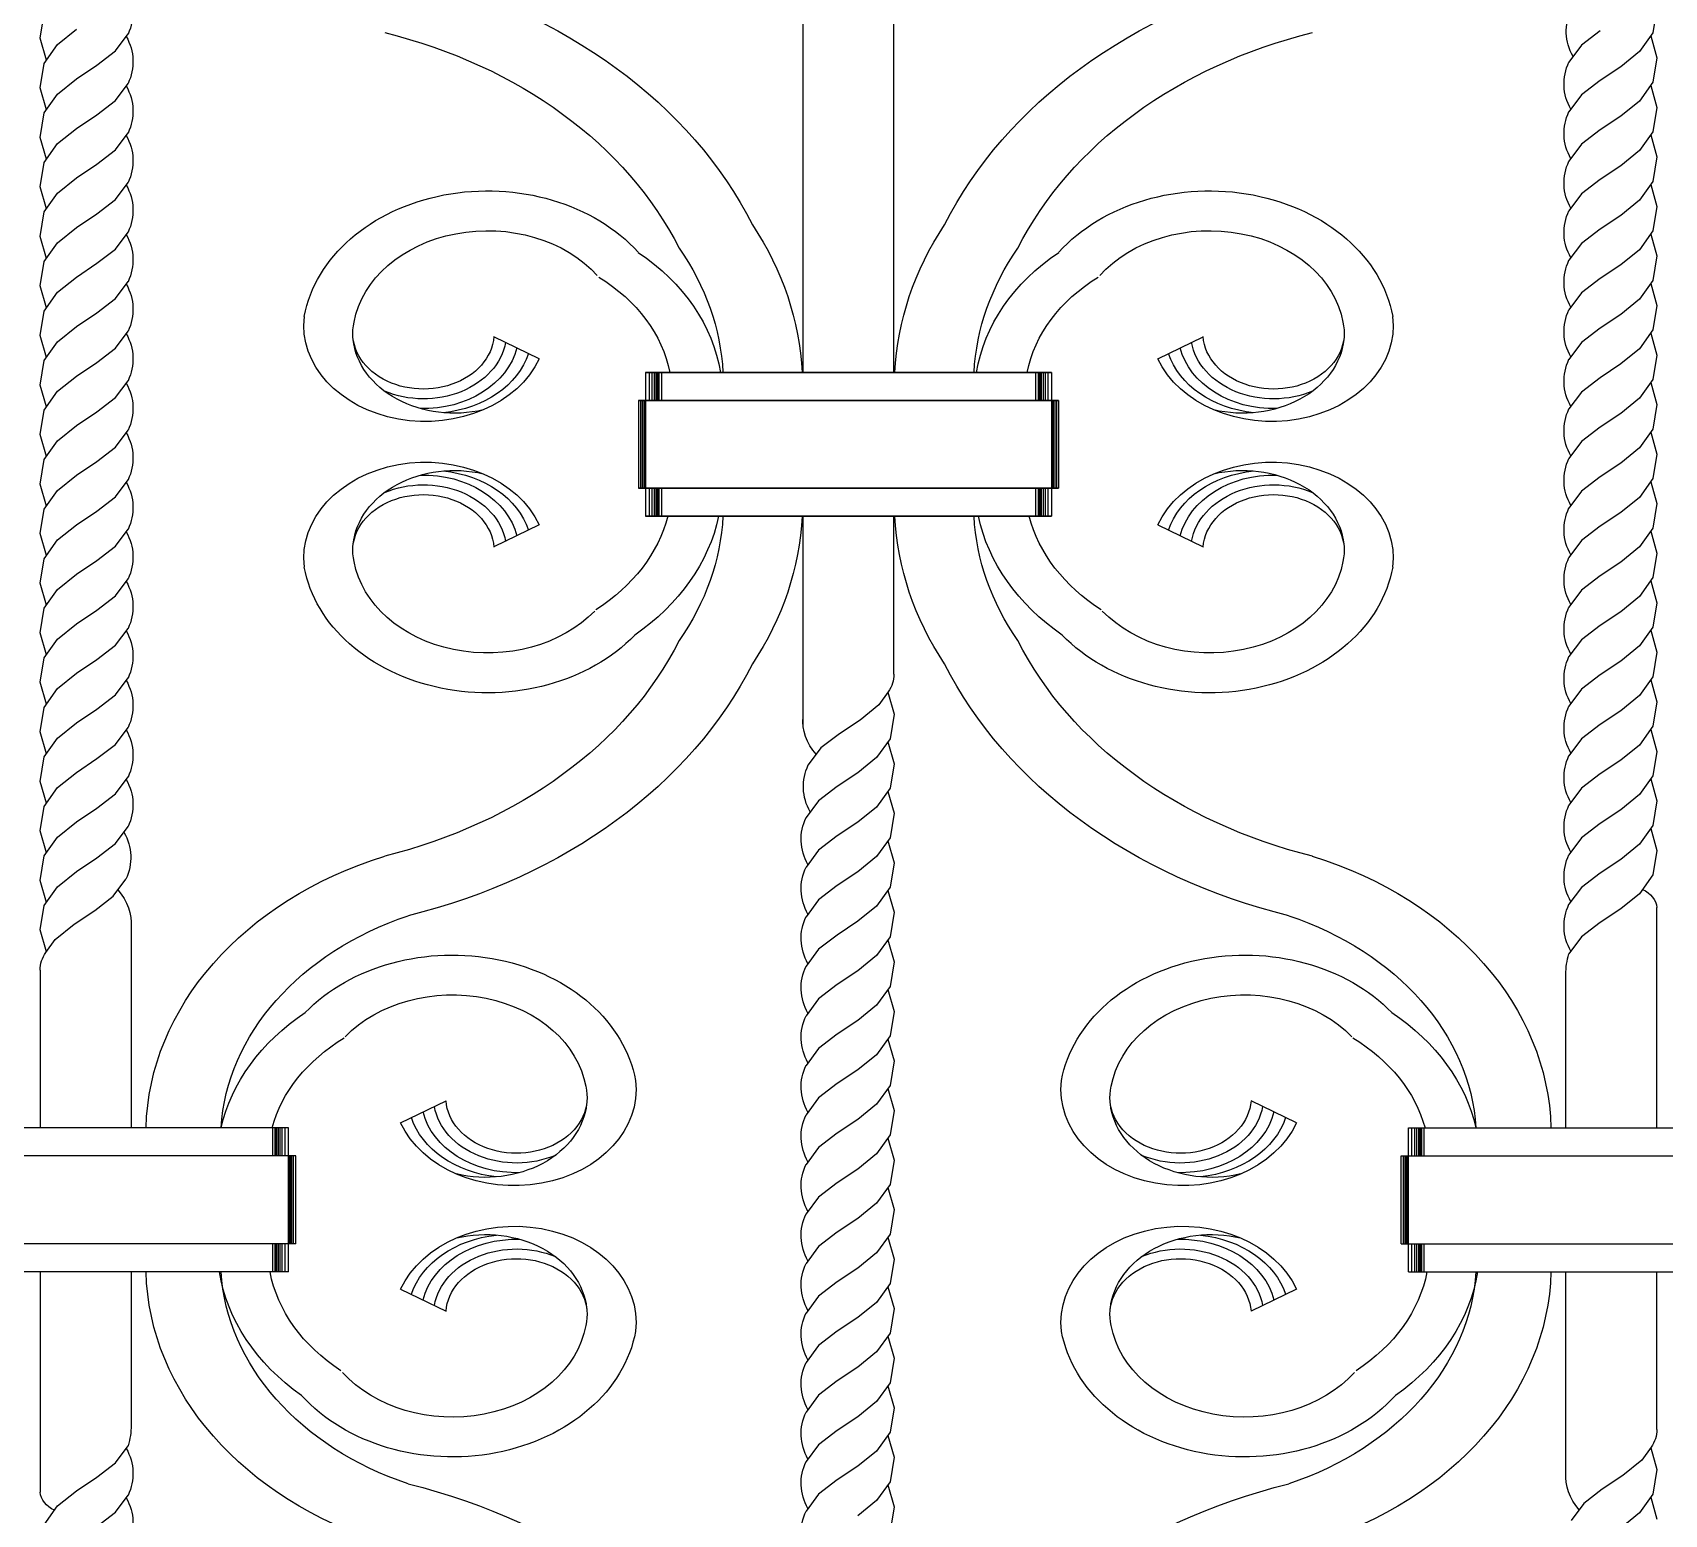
# Model space of a CAD drawing. Extents: x 12262 to 40734, y 30451 to 49613.
# Drawn here: x 29923 to 30308.4, y 44586.1 to 44936.1 of the extents above; entities that cross this region are included whole.
import ezdxf

# ---------------------------------------------------------------- set-up
doc = ezdxf.new("R2010")
doc.units = 0
doc.header["$LTSCALE"] = 0.85
doc.header["$MEASUREMENT"] = 0
doc.layers.get('0').update_dxf_attribs({"linetype": 'CONTINUOUS'})

# ---------------------------------------------------------------- blocks, each defined once
blk = doc.blocks.new('A$C2EF91AEA')
for p, q in [((989.18, 1539.19), (989.18, 1780.74)), ((967.7, 1539.19), (967.7, 1776.14)), ((787.5, 1618.1), (788.45, 1623.88)), ((1169.38, 1625.19), (1168.43, 1619.41)), ((791.6, 1616.62), (796.06, 1620.22)), ((805.3, 1615.13), (808.29, 1619.13)), ((808.29, 1619.13), (808.29, 1619.15)), ((1155.96, 1619.83), (1151.58, 1616.46)), ((1168.43, 1619.41), (1165.28, 1614.97)), ((788.97, 1612.92), (787.5, 1618.1)), ((788.45, 1612.18), (791.6, 1616.62)), ((800.92, 1611.76), (805.3, 1615.13)), ((1151.58, 1616.46), (1148.59, 1612.46)), ((1165.28, 1614.97), (1160.82, 1611.37)), ((1167.91, 1618.67), (1169.38, 1613.49)), ((787.5, 1606.4), (788.45, 1612.18)), ((796.06, 1608.52), (800.92, 1611.76)), ((1148.59, 1612.46), (1148.59, 1612.44)), ((1160.82, 1611.37), (1155.96, 1608.13)), ((1169.38, 1613.49), (1168.43, 1607.71)), ((791.6, 1604.92), (796.06, 1608.52)), ((805.3, 1603.43), (808.29, 1607.43)), ((808.29, 1607.43), (808.29, 1607.45)), ((1155.96, 1608.13), (1151.58, 1604.76)), ((1168.43, 1607.71), (1165.28, 1603.27)), ((788.97, 1601.22), (787.5, 1606.4)), ((788.45, 1600.48), (791.6, 1604.92)), ((800.92, 1600.06), (805.3, 1603.43)), ((1151.58, 1604.76), (1148.59, 1600.76)), ((1167.91, 1606.97), (1169.38, 1601.79)), ((787.5, 1594.7), (788.45, 1600.48)), ((796.06, 1596.82), (800.92, 1600.06)), ((1148.59, 1600.76), (1148.59, 1600.74)), ((1160.82, 1599.67), (1155.96, 1596.44)), ((1165.28, 1603.27), (1160.82, 1599.67)), ((1169.38, 1601.79), (1168.43, 1596.01)), ((791.6, 1593.22), (796.06, 1596.82)), ((805.3, 1591.73), (808.29, 1595.74)), ((808.29, 1595.74), (808.29, 1595.75)), ((1155.96, 1596.44), (1151.58, 1593.06)), ((1168.43, 1596.01), (1165.28, 1591.57)), ((788.97, 1589.52), (787.5, 1594.7)), ((788.45, 1588.78), (791.6, 1593.22)), ((800.92, 1588.36), (805.3, 1591.73)), ((1151.58, 1593.06), (1148.59, 1589.06)), ((1167.91, 1595.27), (1169.38, 1590.09)), ((787.5, 1583), (788.45, 1588.78)), ((796.06, 1585.12), (800.92, 1588.36)), ((1148.59, 1589.06), (1148.59, 1589.04)), ((1160.82, 1587.98), (1155.96, 1584.74)), ((1165.28, 1591.57), (1160.82, 1587.98)), ((1169.38, 1590.09), (1168.43, 1584.31)), ((791.6, 1581.52), (796.06, 1585.12)), ((805.3, 1580.03), (808.29, 1584.04)), ((808.29, 1584.04), (808.29, 1584.05)), ((1155.96, 1584.74), (1151.58, 1581.36)), ((1168.43, 1584.31), (1165.28, 1579.87)), ((788.97, 1577.82), (787.5, 1583)), ((788.45, 1577.08), (791.6, 1581.52)), ((1151.58, 1581.36), (1148.59, 1577.36)), ((1167.91, 1583.57), (1169.38, 1578.39)), ((787.5, 1571.3), (788.45, 1577.08)), ((796.06, 1573.42), (800.92, 1576.66)), ((800.92, 1576.66), (805.3, 1580.03)), ((1148.59, 1577.36), (1148.59, 1577.34)), ((1165.28, 1579.87), (1160.82, 1576.28)), ((1169.38, 1578.39), (1168.43, 1572.61)), ((791.6, 1569.82), (796.06, 1573.42)), ((1155.96, 1573.04), (1151.58, 1569.66)), ((1160.82, 1576.28), (1155.96, 1573.04)), ((1168.43, 1572.61), (1165.28, 1568.17)), ((788.97, 1566.13), (787.5, 1571.3)), ((788.45, 1565.38), (791.6, 1569.82)), ((805.3, 1568.33), (808.29, 1572.34)), ((808.29, 1572.34), (808.29, 1572.36)), ((1151.58, 1569.66), (1148.59, 1565.66)), ((1167.91, 1571.87), (1169.38, 1566.69)), ((787.5, 1559.6), (788.45, 1565.38)), ((796.06, 1561.72), (800.92, 1564.96)), ((800.92, 1564.96), (805.3, 1568.33)), ((1148.59, 1565.66), (1148.59, 1565.64)), ((1165.28, 1568.17), (1160.82, 1564.58)), ((1169.38, 1566.69), (1168.43, 1560.91)), ((791.6, 1558.13), (796.06, 1561.72)), ((1155.96, 1561.34), (1151.58, 1557.96)), ((1160.82, 1564.58), (1155.96, 1561.34)), ((1168.43, 1560.91), (1165.28, 1556.47)), ((788.97, 1554.43), (787.5, 1559.6)), ((788.45, 1553.68), (791.6, 1558.13)), ((805.3, 1556.63), (808.29, 1560.64)), ((808.29, 1560.64), (808.29, 1560.66)), ((1151.58, 1557.96), (1148.59, 1553.96)), ((1167.91, 1560.17), (1169.38, 1555)), ((787.5, 1547.9), (788.45, 1553.68)), ((796.06, 1550.02), (800.92, 1553.26)), ((800.92, 1553.26), (805.3, 1556.63)), ((1148.59, 1553.96), (1148.59, 1553.94)), ((1165.28, 1556.47), (1160.82, 1552.88)), ((1169.38, 1555), (1168.43, 1549.21)), ((791.6, 1546.43), (796.06, 1550.02)), ((1155.96, 1549.64), (1151.58, 1546.26)), ((1160.82, 1552.88), (1155.96, 1549.64)), ((788.97, 1542.73), (787.5, 1547.9)), ((788.45, 1541.98), (791.6, 1546.43)), ((805.3, 1544.94), (808.29, 1548.94)), ((808.29, 1548.94), (808.29, 1548.96)), ((905.4, 1542.42), (894.68, 1547.63)), ((1051.48, 1542.42), (1062.2, 1547.63)), ((1151.58, 1546.26), (1148.59, 1542.26)), ((1168.43, 1549.21), (1165.28, 1544.77)), ((1167.91, 1548.47), (1169.38, 1543.3)), ((787.5, 1536.2), (788.45, 1541.98)), ((800.92, 1541.56), (805.3, 1544.94)), ((1148.59, 1542.26), (1148.59, 1542.24)), ((1165.28, 1544.77), (1160.82, 1541.18)), ((1169.38, 1543.3), (1168.43, 1537.52)), ((791.6, 1534.73), (796.06, 1538.32)), ((796.06, 1538.32), (800.92, 1541.56)), ((930.5, 1539.19), (930.5, 1505.21)), ((930.5, 1539.19), (930.5, 1532.58)), ((930.5, 1539.19), (930.5, 1532.58)), ((930.5, 1539.19), (930.5, 1505.21)), ((930.5, 1539.19), (1026.38, 1539.19)), ((1026.38, 1539.19), (930.5, 1539.19)), ((931.33, 1539.19), (931.33, 1532.58)), ((931.33, 1539.19), (931.33, 1532.58)), ((932, 1539.19), (932, 1532.58)), ((932, 1539.19), (932, 1532.58)), ((932.5, 1539.19), (932.5, 1532.58)), ((932.5, 1539.19), (932.5, 1532.58)), ((932.92, 1539.19), (932.92, 1532.58)), ((932.92, 1539.19), (932.92, 1532.58)), ((933.26, 1539.19), (933.26, 1532.58)), ((933.26, 1539.19), (933.26, 1532.58)), ((933.51, 1539.19), (933.51, 1532.58)), ((933.51, 1539.19), (933.51, 1532.58)), ((933.67, 1539.19), (933.67, 1532.58)), ((933.67, 1539.19), (933.67, 1532.58)), ((934.24, 1539.19), (934.24, 1532.58)), ((934.24, 1539.19), (934.24, 1532.58)), ((1022.64, 1539.19), (1022.64, 1532.58)), ((1022.64, 1539.19), (1022.64, 1532.58)), ((1023.21, 1539.19), (1023.21, 1532.58)), ((1023.21, 1539.19), (1023.21, 1532.58)), ((1023.37, 1539.19), (1023.37, 1532.58)), ((1023.37, 1539.19), (1023.37, 1532.58)), ((1023.62, 1539.19), (1023.62, 1532.58)), ((1023.62, 1539.19), (1023.62, 1532.58)), ((1023.96, 1539.19), (1023.96, 1532.58)), ((1023.96, 1539.19), (1023.96, 1532.58)), ((1024.38, 1539.19), (1024.38, 1532.58)), ((1024.38, 1539.19), (1024.38, 1532.58)), ((1024.88, 1539.19), (1024.88, 1532.58)), ((1024.88, 1539.19), (1024.88, 1532.58)), ((1025.55, 1539.19), (1025.55, 1532.58)), ((1025.55, 1539.19), (1025.55, 1532.58)), ((1026.38, 1539.19), (1026.38, 1505.21)), ((1026.38, 1539.19), (1026.38, 1532.58)), ((1026.38, 1539.19), (1026.38, 1532.58)), ((1026.38, 1539.19), (1026.38, 1505.21)), ((1155.96, 1537.94), (1151.58, 1534.56)), ((1160.82, 1541.18), (1155.96, 1537.94)), ((788.97, 1531.03), (787.5, 1536.2)), ((788.45, 1530.28), (791.6, 1534.73)), ((805.3, 1533.24), (808.29, 1537.24)), ((808.29, 1537.24), (808.29, 1537.26)), ((1151.58, 1534.56), (1148.59, 1530.56)), ((1168.43, 1537.52), (1165.28, 1533.07)), ((1167.91, 1536.77), (1169.38, 1531.6)), ((787.5, 1524.5), (788.45, 1530.28)), ((800.92, 1529.86), (805.3, 1533.24)), ((928.82, 1532.58), (928.82, 1511.83)), ((928.82, 1532.58), (928.82, 1511.83)), ((928.82, 1532.58), (1028.06, 1532.58)), ((1028.06, 1532.58), (928.82, 1532.58)), ((929.33, 1532.58), (929.33, 1511.83)), ((929.33, 1532.58), (929.33, 1511.83)), ((929.74, 1532.58), (929.74, 1511.83)), ((929.74, 1532.58), (929.74, 1511.83)), ((930.08, 1532.58), (930.08, 1511.83)), ((930.08, 1532.58), (930.08, 1511.83)), ((930.25, 1532.58), (930.25, 1511.83)), ((930.25, 1532.58), (930.25, 1511.83)), ((1026.63, 1532.58), (1026.63, 1511.83)), ((1026.63, 1532.58), (1026.63, 1511.83)), ((1026.8, 1532.58), (1026.8, 1511.83)), ((1026.8, 1532.58), (1026.8, 1511.83)), ((1027.14, 1532.58), (1027.14, 1511.83)), ((1027.14, 1532.58), (1027.14, 1511.83)), ((1027.55, 1532.58), (1027.55, 1511.83)), ((1027.55, 1532.58), (1027.55, 1511.83)), ((1028.06, 1532.58), (1028.06, 1511.83)), ((1028.06, 1532.58), (1028.06, 1511.83)), ((1148.59, 1530.56), (1148.59, 1530.54)), ((1165.28, 1533.07), (1160.82, 1529.48)), ((1169.38, 1531.6), (1168.43, 1525.82)), ((791.6, 1523.03), (796.06, 1526.62)), ((796.06, 1526.62), (800.92, 1529.86)), ((1155.96, 1526.24), (1151.58, 1522.86)), ((1160.82, 1529.48), (1155.96, 1526.24)), ((788.97, 1519.33), (787.5, 1524.5)), ((788.45, 1518.59), (791.6, 1523.03)), ((805.3, 1521.54), (808.29, 1525.54)), ((808.29, 1525.54), (808.29, 1525.56)), ((1151.58, 1522.86), (1148.59, 1518.86)), ((1168.43, 1525.82), (1165.28, 1521.37)), ((1167.91, 1525.07), (1169.38, 1519.9)), ((787.5, 1512.8), (788.45, 1518.59)), ((800.92, 1518.16), (805.3, 1521.54)), ((1148.59, 1518.86), (1148.59, 1518.84)), ((1165.28, 1521.37), (1160.82, 1517.78)), ((1169.38, 1519.9), (1168.43, 1514.12)), ((791.6, 1511.33), (796.06, 1514.92)), ((796.06, 1514.92), (800.92, 1518.16)), ((1160.82, 1517.78), (1155.96, 1514.54)), ((788.97, 1507.63), (787.5, 1512.8)), ((788.45, 1506.89), (791.6, 1511.33)), ((805.3, 1509.84), (808.29, 1513.84)), ((808.29, 1513.84), (808.29, 1513.86)), ((928.82, 1511.83), (1028.06, 1511.83)), ((1028.06, 1511.83), (928.82, 1511.83)), ((930.5, 1511.83), (930.5, 1505.21)), ((930.5, 1511.83), (930.5, 1505.21)), ((931.33, 1511.83), (931.33, 1505.21)), ((931.33, 1511.83), (931.33, 1505.21)), ((932, 1511.83), (932, 1505.21)), ((932, 1511.83), (932, 1505.21)), ((932.5, 1511.83), (932.5, 1505.21)), ((932.5, 1511.83), (932.5, 1505.21)), ((932.92, 1511.83), (932.92, 1505.21)), ((932.92, 1511.83), (932.92, 1505.21)), ((933.26, 1511.83), (933.26, 1505.21)), ((933.26, 1511.83), (933.26, 1505.21)), ((933.51, 1511.83), (933.51, 1505.21)), ((933.51, 1511.83), (933.51, 1505.21)), ((933.67, 1511.83), (933.67, 1505.21)), ((933.67, 1511.83), (933.67, 1505.21)), ((934.24, 1511.83), (934.24, 1505.21)), ((934.24, 1511.83), (934.24, 1505.21)), ((1022.64, 1511.83), (1022.64, 1505.21)), ((1022.64, 1511.83), (1022.64, 1505.21)), ((1023.21, 1511.83), (1023.21, 1505.21)), ((1023.21, 1511.83), (1023.21, 1505.21)), ((1023.37, 1511.83), (1023.37, 1505.21)), ((1023.37, 1511.83), (1023.37, 1505.21)), ((1023.62, 1511.83), (1023.62, 1505.21)), ((1023.62, 1511.83), (1023.62, 1505.21)), ((1023.96, 1511.83), (1023.96, 1505.21)), ((1023.96, 1511.83), (1023.96, 1505.21)), ((1024.38, 1511.83), (1024.38, 1505.21)), ((1024.38, 1511.83), (1024.38, 1505.21)), ((1024.88, 1511.83), (1024.88, 1505.21)), ((1024.88, 1511.83), (1024.88, 1505.21)), ((1025.55, 1511.83), (1025.55, 1505.21)), ((1025.55, 1511.83), (1025.55, 1505.21)), ((1026.38, 1511.83), (1026.38, 1505.21)), ((1026.38, 1511.83), (1026.38, 1505.21)), ((1151.58, 1511.17), (1148.59, 1507.16)), ((1155.96, 1514.54), (1151.58, 1511.17)), ((1168.43, 1514.12), (1165.28, 1509.68)), ((1167.91, 1513.37), (1169.38, 1508.2)), ((800.92, 1506.46), (805.3, 1509.84)), ((1148.59, 1507.16), (1148.59, 1507.14)), ((1165.28, 1509.68), (1160.82, 1506.08)), ((1169.38, 1508.2), (1168.43, 1502.42)), ((787.5, 1501.11), (788.45, 1506.89)), ((791.6, 1499.63), (796.06, 1503.22)), ((796.06, 1503.22), (800.92, 1506.46)), ((905.4, 1503.17), (894.68, 1497.96)), ((930.5, 1505.21), (1026.38, 1505.21)), ((1026.38, 1505.21), (930.5, 1505.21)), ((967.7, 1456.1), (967.7, 1505.21)), ((989.18, 1467.93), (989.18, 1505.21)), ((1051.48, 1503.17), (1062.2, 1497.96)), ((1160.82, 1506.08), (1155.96, 1502.84)), ((788.97, 1495.93), (787.5, 1501.11)), ((788.45, 1495.19), (791.6, 1499.63)), ((805.3, 1498.14), (808.29, 1502.14)), ((808.29, 1502.14), (808.29, 1502.16)), ((1151.58, 1499.47), (1148.59, 1495.46)), ((1155.96, 1502.84), (1151.58, 1499.47)), ((1168.43, 1502.42), (1165.28, 1497.98)), ((1167.91, 1501.68), (1169.38, 1496.5)), ((800.92, 1494.76), (805.3, 1498.14)), ((1148.59, 1495.46), (1148.59, 1495.45)), ((1165.28, 1497.98), (1160.82, 1494.38)), ((1169.38, 1496.5), (1168.43, 1490.72)), ((787.5, 1489.41), (788.45, 1495.19)), ((791.6, 1487.93), (796.06, 1491.52)), ((796.06, 1491.52), (800.92, 1494.76)), ((1160.82, 1494.38), (1155.96, 1491.14)), ((788.97, 1484.23), (787.5, 1489.41)), ((788.45, 1483.49), (791.6, 1487.93)), ((805.3, 1486.44), (808.29, 1490.44)), ((808.29, 1490.44), (808.29, 1490.46)), ((1151.58, 1487.77), (1148.59, 1483.76)), ((1155.96, 1491.14), (1151.58, 1487.77)), ((1168.43, 1490.72), (1165.28, 1486.28)), ((1167.91, 1489.98), (1169.38, 1484.8)), ((800.92, 1483.06), (805.3, 1486.44)), ((1165.28, 1486.28), (1160.82, 1482.68)), ((1169.38, 1484.8), (1168.43, 1479.02)), ((787.5, 1477.71), (788.45, 1483.49)), ((796.06, 1479.83), (800.92, 1483.06)), ((1148.59, 1483.76), (1148.59, 1483.75)), ((1160.82, 1482.68), (1155.96, 1479.44)), ((788.97, 1472.53), (787.5, 1477.71)), ((788.45, 1471.79), (791.6, 1476.23)), ((791.6, 1476.23), (796.06, 1479.83)), ((805.3, 1474.74), (808.29, 1478.74)), ((808.29, 1478.74), (808.29, 1478.76)), ((1155.96, 1479.44), (1151.58, 1476.07)), ((1168.43, 1479.02), (1165.28, 1474.58)), ((1167.91, 1478.28), (1169.38, 1473.1)), ((800.92, 1471.37), (805.3, 1474.74)), ((1151.58, 1476.07), (1148.59, 1472.06)), ((1165.28, 1474.58), (1160.82, 1470.98)), ((1169.38, 1473.1), (1168.43, 1467.32)), ((787.5, 1466.01), (788.45, 1471.79)), ((796.06, 1468.13), (800.92, 1471.37)), ((1148.59, 1472.06), (1148.59, 1472.05)), ((1160.82, 1470.98), (1155.96, 1467.74)), ((788.97, 1460.83), (787.5, 1466.01)), ((791.6, 1464.53), (796.06, 1468.13)), ((805.3, 1463.04), (808.29, 1467.04)), ((808.29, 1467.04), (808.29, 1467.06)), ((1155.96, 1467.74), (1151.58, 1464.37)), ((1168.43, 1467.32), (1165.28, 1462.88)), ((1167.91, 1466.58), (1169.38, 1461.4)), ((788.45, 1460.09), (791.6, 1464.53)), ((800.92, 1459.67), (805.3, 1463.04)), ((985.62, 1460.69), (981.16, 1457.1)), ((987.8, 1463.77), (985.62, 1460.69)), ((987.72, 1463.65), (989.19, 1458.47)), ((1151.58, 1464.37), (1148.59, 1460.37)), ((1165.28, 1462.88), (1160.82, 1459.28)), ((1169.38, 1461.4), (1168.43, 1455.62)), ((787.5, 1454.31), (788.45, 1460.09)), ((796.06, 1456.43), (800.92, 1459.67)), ((981.16, 1457.1), (976.29, 1453.86)), ((989.19, 1458.47), (988.24, 1452.69)), ((1148.59, 1460.37), (1148.59, 1460.35)), ((1160.82, 1459.28), (1155.96, 1456.04)), ((788.97, 1449.13), (787.5, 1454.31)), ((791.6, 1452.83), (796.06, 1456.43)), ((805.3, 1451.34), (808.29, 1455.35)), ((808.29, 1455.35), (808.29, 1455.36)), ((976.29, 1453.86), (971.92, 1450.49)), ((1155.96, 1456.04), (1151.58, 1452.67)), ((1168.43, 1455.62), (1165.28, 1451.18)), ((1167.91, 1454.88), (1169.38, 1449.7)), ((788.45, 1448.39), (791.6, 1452.83)), ((800.92, 1447.97), (805.3, 1451.34)), ((971.92, 1450.49), (968.93, 1446.48)), ((988.24, 1452.69), (985.09, 1448.25)), ((987.72, 1451.95), (989.19, 1446.78)), ((1151.58, 1452.67), (1148.59, 1448.67)), ((1165.28, 1451.18), (1160.82, 1447.58)), ((1169.38, 1449.7), (1168.43, 1443.92)), ((787.5, 1442.61), (788.45, 1448.39)), ((796.06, 1444.73), (800.92, 1447.97)), ((968.93, 1446.48), (968.93, 1446.46)), ((985.09, 1448.25), (980.63, 1444.66)), ((989.19, 1446.78), (988.24, 1440.99)), ((1148.59, 1448.67), (1148.59, 1448.65)), ((1160.82, 1447.58), (1155.96, 1444.35)), ((788.97, 1437.43), (787.5, 1442.61)), ((791.6, 1441.13), (796.06, 1444.73)), ((805.3, 1439.64), (808.29, 1443.65)), ((808.29, 1443.65), (808.29, 1443.66)), ((980.63, 1444.66), (975.77, 1441.42)), ((1155.96, 1444.35), (1151.58, 1440.97)), ((1168.43, 1443.92), (1165.28, 1439.48)), ((1167.91, 1443.18), (1169.38, 1438)), ((788.45, 1436.69), (791.6, 1441.13)), ((800.92, 1436.27), (805.3, 1439.64)), ((971.39, 1438.04), (968.4, 1434.04)), ((975.77, 1441.42), (971.39, 1438.04)), ((988.24, 1440.99), (985.09, 1436.55)), ((987.72, 1440.25), (989.19, 1435.08)), ((1151.58, 1440.97), (1148.59, 1436.97)), ((1165.28, 1439.48), (1160.82, 1435.89)), ((1169.38, 1438), (1168.43, 1432.22)), ((787.5, 1430.91), (788.45, 1436.69)), ((796.06, 1433.03), (800.92, 1436.27)), ((968.4, 1434.04), (968.4, 1434.02)), ((985.09, 1436.55), (980.63, 1432.96)), ((989.19, 1435.08), (988.24, 1429.3)), ((1148.59, 1436.97), (1148.59, 1436.95)), ((1160.82, 1435.89), (1155.96, 1432.65)), ((788.97, 1425.74), (787.5, 1430.91)), ((791.6, 1429.43), (796.06, 1433.03)), ((805.3, 1427.94), (808.29, 1431.95)), ((808.29, 1431.95), (808.29, 1431.96)), ((980.63, 1432.96), (975.77, 1429.72)), ((1155.96, 1432.65), (1151.58, 1429.27)), ((1168.43, 1432.22), (1165.28, 1427.78)), ((1167.91, 1431.48), (1169.38, 1426.3)), ((788.45, 1424.99), (791.6, 1429.43)), ((800.92, 1424.57), (805.3, 1427.94)), ((971.39, 1426.34), (968.4, 1422.34)), ((975.77, 1429.72), (971.39, 1426.34)), ((988.24, 1429.3), (985.09, 1424.85)), ((987.72, 1428.55), (989.19, 1423.38)), ((1151.58, 1429.27), (1148.59, 1425.27)), ((1165.28, 1427.78), (1160.82, 1424.19)), ((1169.38, 1426.3), (1168.43, 1420.52)), ((787.5, 1419.21), (788.45, 1424.99)), ((796.06, 1421.33), (800.92, 1424.57)), ((968.4, 1422.34), (968.4, 1422.32)), ((985.09, 1424.85), (980.63, 1421.26)), ((989.19, 1423.38), (988.24, 1417.6)), ((1148.59, 1425.27), (1148.59, 1425.25)), ((1160.82, 1424.19), (1155.96, 1420.95)), ((788.97, 1414.04), (787.5, 1419.21)), ((791.6, 1417.73), (796.06, 1421.33)), ((804.77, 1415.5), (807.76, 1419.5)), ((807.76, 1419.5), (807.76, 1419.52)), ((980.63, 1421.26), (975.77, 1418.02)), ((1155.96, 1420.95), (1151.58, 1417.57)), ((1168.43, 1420.52), (1165.28, 1416.08)), ((788.45, 1413.29), (791.6, 1417.73)), ((800.4, 1412.13), (804.77, 1415.5)), ((971.39, 1414.64), (968.4, 1410.64)), ((975.77, 1418.02), (971.39, 1414.64)), ((988.24, 1417.6), (985.09, 1413.15)), ((987.72, 1416.85), (989.19, 1411.68)), ((1151.58, 1417.57), (1148.59, 1413.57)), ((1165.28, 1416.08), (1160.82, 1412.49)), ((787.5, 1407.51), (788.45, 1413.29)), ((795.53, 1408.89), (800.4, 1412.13)), ((968.4, 1410.64), (968.4, 1410.62)), ((985.09, 1413.15), (980.63, 1409.56)), ((989.19, 1411.68), (988.24, 1405.9)), ((1148.59, 1413.57), (1148.59, 1413.55)), ((1160.82, 1412.49), (1155.96, 1409.25)), ((1169.37, 1360.78), (1169.37, 1412.83)), ((788.97, 1402.34), (787.5, 1407.51)), ((791.07, 1405.29), (795.53, 1408.89)), ((808.99, 1409.89), (808.99, 1360.78)), ((980.63, 1409.56), (975.77, 1406.32)), ((1155.96, 1409.25), (1151.58, 1405.87)), ((788.89, 1402.21), (791.07, 1405.29)), ((971.39, 1402.95), (968.4, 1398.94)), ((975.77, 1406.32), (971.39, 1402.95)), ((988.24, 1405.9), (985.09, 1401.46)), ((987.72, 1405.15), (989.19, 1399.98)), ((1151.58, 1405.87), (1148.59, 1401.87)), ((985.09, 1401.46), (980.63, 1397.86)), ((989.19, 1399.98), (988.24, 1394.2)), ((1148.59, 1401.87), (1148.59, 1401.85)), ((787.51, 1398.06), (787.51, 1360.78)), ((968.4, 1398.94), (968.4, 1398.92)), ((980.63, 1397.86), (975.77, 1394.62)), ((1147.89, 1360.78), (1147.89, 1397.05)), ((975.77, 1394.62), (971.39, 1391.25)), ((988.24, 1394.2), (985.09, 1389.76)), ((987.72, 1393.46), (989.19, 1388.28)), ((971.39, 1391.25), (968.4, 1387.24)), ((985.09, 1389.76), (980.63, 1386.16)), ((989.19, 1388.28), (988.24, 1382.5)), ((968.4, 1387.24), (968.4, 1387.23)), ((980.63, 1386.16), (975.77, 1382.92)), ((975.77, 1382.92), (971.39, 1379.55)), ((988.24, 1382.5), (985.09, 1378.06)), ((987.72, 1381.76), (989.19, 1376.58)), ((971.39, 1379.55), (968.4, 1375.54)), ((985.09, 1378.06), (980.63, 1374.46)), ((989.19, 1376.58), (988.24, 1370.8)), ((968.4, 1375.54), (968.4, 1375.53)), ((980.63, 1374.46), (975.77, 1371.22)), ((975.77, 1371.22), (971.39, 1367.85)), ((988.24, 1370.8), (985.09, 1366.36)), ((987.72, 1370.06), (989.19, 1364.88)), ((872.65, 1361.96), (883.37, 1367.17)), ((971.39, 1367.85), (968.4, 1363.84)), ((985.09, 1366.36), (980.63, 1362.76)), ((989.19, 1364.88), (988.24, 1359.1)), ((1084.23, 1361.96), (1073.51, 1367.17)), ((846.19, 1360.78), (750.31, 1360.78)), ((842.45, 1354.16), (842.45, 1360.78)), ((843.02, 1354.16), (843.02, 1360.78)), ((843.18, 1354.16), (843.18, 1360.78)), ((843.43, 1354.16), (843.43, 1360.78)), ((843.77, 1354.16), (843.77, 1360.78)), ((844.19, 1354.16), (844.19, 1360.78)), ((844.69, 1354.16), (844.69, 1360.78)), ((845.36, 1354.16), (845.36, 1360.78)), ((846.19, 1354.16), (846.19, 1360.78)), ((846.19, 1326.79), (846.19, 1360.78)), ((968.4, 1363.84), (968.4, 1363.83)), ((980.63, 1362.76), (975.77, 1359.52)), ((1110.69, 1360.78), (1206.57, 1360.78)), ((1110.69, 1326.79), (1110.69, 1360.78)), ((1110.69, 1354.16), (1110.69, 1360.78)), ((1111.52, 1354.16), (1111.52, 1360.78)), ((1112.19, 1354.16), (1112.19, 1360.78)), ((1112.69, 1354.16), (1112.69, 1360.78)), ((1113.11, 1354.16), (1113.11, 1360.78)), ((1113.45, 1354.16), (1113.45, 1360.78)), ((1113.7, 1354.16), (1113.7, 1360.78)), ((1113.86, 1354.16), (1113.86, 1360.78)), ((1114.43, 1354.16), (1114.43, 1360.78)), ((975.77, 1359.52), (971.39, 1356.15)), ((988.24, 1359.1), (985.09, 1354.66)), ((987.72, 1358.36), (989.19, 1353.18)), ((847.87, 1354.16), (748.63, 1354.16)), ((846.44, 1333.41), (846.44, 1354.16)), ((846.61, 1333.41), (846.61, 1354.16)), ((846.95, 1333.41), (846.95, 1354.16)), ((847.36, 1333.41), (847.36, 1354.16)), ((847.87, 1333.41), (847.87, 1354.16)), ((971.39, 1356.15), (968.4, 1352.15)), ((985.09, 1354.66), (980.63, 1351.06)), ((989.19, 1353.18), (988.24, 1347.4)), ((1109.01, 1354.16), (1208.25, 1354.16)), ((1109.01, 1333.41), (1109.01, 1354.16)), ((1109.52, 1333.41), (1109.52, 1354.16)), ((1109.93, 1333.41), (1109.93, 1354.16)), ((1110.27, 1333.41), (1110.27, 1354.16)), ((1110.44, 1333.41), (1110.44, 1354.16)), ((968.4, 1352.15), (968.4, 1352.13)), ((980.63, 1351.06), (975.77, 1347.82)), ((975.77, 1347.82), (971.39, 1344.45)), ((988.24, 1347.4), (985.09, 1342.96)), ((987.72, 1346.66), (989.19, 1341.48)), ((971.39, 1344.45), (968.4, 1340.45)), ((985.09, 1342.96), (980.63, 1339.36)), ((989.19, 1341.48), (988.24, 1335.7)), ((968.4, 1340.45), (968.4, 1340.43)), ((980.63, 1339.36), (975.77, 1336.13)), ((975.77, 1336.13), (971.39, 1332.75)), ((988.24, 1335.7), (985.09, 1331.26)), ((987.72, 1334.96), (989.19, 1329.78)), ((847.87, 1333.41), (748.63, 1333.41)), ((842.45, 1326.79), (842.45, 1333.41)), ((843.02, 1326.79), (843.02, 1333.41)), ((843.18, 1326.79), (843.18, 1333.41)), ((843.43, 1326.79), (843.43, 1333.41)), ((843.77, 1326.79), (843.77, 1333.41)), ((844.19, 1326.79), (844.19, 1333.41)), ((844.69, 1326.79), (844.69, 1333.41)), ((845.36, 1326.79), (845.36, 1333.41)), ((846.19, 1326.79), (846.19, 1333.41)), ((971.39, 1332.75), (968.4, 1328.75)), ((985.09, 1331.26), (980.63, 1327.67)), ((989.19, 1329.78), (988.24, 1324)), ((1109.01, 1333.41), (1208.25, 1333.41)), ((1110.69, 1326.79), (1110.69, 1333.41)), ((1111.52, 1326.79), (1111.52, 1333.41)), ((1112.19, 1326.79), (1112.19, 1333.41)), ((1112.69, 1326.79), (1112.69, 1333.41)), ((1113.11, 1326.79), (1113.11, 1333.41)), ((1113.45, 1326.79), (1113.45, 1333.41)), ((1113.7, 1326.79), (1113.7, 1333.41)), ((1113.86, 1326.79), (1113.86, 1333.41)), ((1114.43, 1326.79), (1114.43, 1333.41)), ((846.19, 1326.79), (750.31, 1326.79)), ((787.51, 1326.79), (787.51, 1274.74)), ((808.99, 1326.79), (808.99, 1290.52)), ((968.4, 1328.75), (968.4, 1328.73)), ((980.63, 1327.67), (975.77, 1324.43)), ((1110.69, 1326.79), (1206.57, 1326.79)), ((1147.89, 1277.68), (1147.89, 1326.79)), ((1169.37, 1289.52), (1169.37, 1326.79)), ((872.65, 1322.7), (883.37, 1317.5)), ((975.77, 1324.43), (971.39, 1321.05)), ((988.24, 1324), (985.09, 1319.56)), ((987.72, 1323.26), (989.19, 1318.08)), ((1084.23, 1322.7), (1073.51, 1317.5)), ((971.39, 1321.05), (968.4, 1317.05)), ((985.09, 1319.56), (980.63, 1315.97)), ((968.4, 1317.05), (968.4, 1317.03)), ((980.63, 1315.97), (975.77, 1312.73)), ((989.19, 1318.08), (988.24, 1312.3)), ((975.77, 1312.73), (971.39, 1309.35)), ((988.24, 1312.3), (985.09, 1307.86)), ((987.72, 1311.56), (989.19, 1306.39)), ((971.39, 1309.35), (968.4, 1305.35)), ((985.09, 1307.86), (980.63, 1304.27)), ((968.4, 1305.35), (968.4, 1305.33)), ((980.63, 1304.27), (975.77, 1301.03)), ((989.19, 1306.39), (988.24, 1300.6)), ((975.77, 1301.03), (971.39, 1297.65)), ((988.24, 1300.6), (985.09, 1296.16)), ((987.72, 1299.86), (989.19, 1294.69)), ((971.39, 1297.65), (968.4, 1293.65)), ((985.09, 1296.16), (980.63, 1292.57)), ((968.4, 1293.65), (968.4, 1293.63)), ((980.63, 1292.57), (975.77, 1289.33)), ((989.19, 1294.69), (988.24, 1288.91)), ((975.77, 1289.33), (971.39, 1285.95)), ((988.24, 1288.91), (985.09, 1284.46)), ((987.72, 1288.16), (989.19, 1282.99)), ((805.3, 1281.7), (808.29, 1285.7)), ((808.29, 1285.7), (808.29, 1285.72)), ((971.39, 1285.95), (968.4, 1281.95)), ((985.09, 1284.46), (980.63, 1280.87)), ((1167.99, 1285.36), (1165.81, 1282.28)), ((1167.91, 1285.24), (1169.38, 1280.06)), ((800.92, 1278.32), (805.3, 1281.7)), ((968.4, 1281.95), (968.4, 1281.93)), ((980.63, 1280.87), (975.77, 1277.63)), ((989.19, 1282.99), (988.24, 1277.21)), ((1165.81, 1282.28), (1161.35, 1278.68)), ((1169.38, 1280.06), (1168.43, 1274.28)), ((796.06, 1275.08), (800.92, 1278.32)), ((975.77, 1277.63), (971.39, 1274.25)), ((988.24, 1277.21), (985.09, 1272.76)), ((987.72, 1276.46), (989.19, 1271.29)), ((1161.35, 1278.68), (1156.48, 1275.45)), ((791.6, 1271.49), (796.06, 1275.08)), ((805.3, 1270), (808.29, 1274)), ((808.29, 1274), (808.29, 1274.02)), ((971.39, 1274.25), (968.4, 1270.25)), ((985.09, 1272.76), (980.63, 1269.17)), ((1152.11, 1272.07), (1149.12, 1268.07)), ((1156.48, 1275.45), (1152.11, 1272.07)), ((1168.43, 1274.28), (1165.28, 1269.84)), ((1167.91, 1273.54), (1169.38, 1268.36)), ((788.45, 1267.05), (791.6, 1271.49)), ((800.92, 1266.62), (805.3, 1270)), ((968.4, 1270.25), (968.4, 1270.23)), ((989.19, 1271.29), (988.24, 1265.51)), ((1165.28, 1269.84), (1160.82, 1266.24))]:
    blk.add_line(p, q)
at = {"extrusion": (0, 0, -1)}
for centre, major_axis, start_param, end_param in [((836.1, 1536.18), (-128.86, 0), 1.872886, 2.761174), ((1120.78, 1536.18), (-128.86, 0), 0.380418, 1.268707), ((790.84, 1624.24), (-18.6, 0), 2.723114, 3.497742), ((1166.57, 1619.79), (-18.6, 0), -0.418478, 0.356149), ((836.1, 1536.18), (-110.2, 0), 1.872886, 2.761174), ((1120.78, 1536.18), (110.2, 0), 3.522011, 4.4103), ((790.84, 1612.55), (-18.6, 0), 2.723114, 3.497742), ((1166.04, 1607.34), (-18.6, 0), -0.418478, 0.356149), ((790.84, 1600.85), (-18.6, 0), 2.723114, 3.497742), ((1166.04, 1595.65), (-18.6, 0), -0.418478, 0.356149), ((790.84, 1589.15), (-18.6, 0), 2.723114, 3.497742), ((1166.04, 1583.95), (-18.6, 0), -0.418478, 0.356149), ((893.18, 1547.47), (43.72, 0), 3.284716, 5.66399), ((1063.7, 1547.47), (43.72, 0), 3.760788, 6.140062), ((790.84, 1577.45), (-18.6, 0), 2.723114, 3.497742), ((1166.04, 1572.25), (-18.6, 0), -0.418478, 0.356149), ((893.18, 1547.47), (31.84, 0), 3.284716, 5.66399), ((864.59, 1536.21), (102.94, 0), -0.482989, -0.036611), ((1092.29, 1536.21), (-102.94, 0), 0.036611, 0.482989), ((1063.7, 1547.47), (31.84, 0), 3.760788, 6.140062), ((790.84, 1565.75), (-18.6, 0), 2.723114, 3.497742), ((892.27, 1533.58), (56.35, 0), -0.865728, -0.126108), ((864.11, 1536.31), (84.76, 0), -0.501645, -0.043017), ((1092.77, 1536.31), (84.76, 0), 3.184609, 3.643237), ((1064.61, 1533.58), (-56.35, 0), 0.126108, 0.865728), ((1166.04, 1560.55), (18.6, 0), 2.723114, 3.497742), ((892.09, 1533.77), (-44.67, 0), 2.231024, 2.98765), ((1064.79, 1533.77), (-44.67, 0), 0.153942, 0.910569), ((790.84, 1554.05), (-18.6, 0), 2.723114, 3.497742), ((1166.04, 1548.85), (-18.6, 0), -0.418478, 0.356149), ((878.48, 1550.29), (28.69, 0), 0.353764, 3.23469), ((878.03, 1548.45), (-16.68, 0), 3.20358, 6.482313), ((1078.4, 1550.29), (28.69, 0), -0.093098, 2.787829), ((1078.85, 1548.45), (16.68, 0), -0.199128, 3.079605), ((790.84, 1542.35), (-18.6, 0), 2.723114, 3.497742), ((885.33, 1548.51), (-23.96, 0), 4.422247, 6.202245), ((878.03, 1548.45), (19.59, 0), 0.139349, 2.059224), ((1078.85, 1548.45), (-19.59, 0), 4.223961, 6.143837), ((1071.55, 1548.51), (23.96, 0), 0.08094, 1.860939), ((878.03, 1548.45), (22.5, 0), 0.195046, 1.604564), ((879.62, 1548.52), (-24.04, 0), 3.400397, 4.58213), ((1077.26, 1548.52), (24.04, 0), 1.701055, 2.882789), ((1078.85, 1548.45), (-22.5, 0), 4.678621, 6.08814), ((1166.04, 1537.15), (-18.6, 0), -0.418478, 0.356149), ((790.84, 1530.65), (-18.6, 0), 2.723114, 3.497742), ((1166.04, 1525.45), (-18.6, 0), -0.418478, 0.356149), ((790.84, 1518.95), (18.6, 0), -0.418478, 0.356149), ((878.48, 1495.3), (28.69, 0), 3.048495, 5.929422), ((1078.4, 1495.3), (28.69, 0), 3.495356, 6.376283), ((1166.04, 1513.75), (-18.6, 0), -0.418478, 0.356149), ((885.33, 1497.08), (-23.96, 0), 0.08094, 1.860939), ((878.03, 1497.14), (22.5, 0), 4.678621, 6.08814), ((879.62, 1497.07), (24.04, 0), -1.440537, -0.258804), ((1077.26, 1497.07), (-24.04, 0), 0.258804, 1.440537), ((1078.85, 1497.14), (-22.5, 0), 0.195046, 1.604564), ((1071.55, 1497.08), (-23.96, 0), 1.280654, 3.060652), ((790.84, 1507.25), (-18.6, 0), 2.723114, 3.497742), ((878.03, 1497.14), (-16.68, 0), -0.199128, 3.079605), ((878.03, 1497.14), (19.59, 0), 4.223961, 6.143837), ((1078.85, 1497.14), (-19.59, 0), 0.139349, 2.059224), ((1078.85, 1497.14), (16.68, 0), 3.20358, 6.482313), ((1166.04, 1502.05), (-18.6, 0), -0.418478, 0.356149), ((888.05, 1513.06), (-48.75, 0), 3.346569, 4.030972), ((887.8, 1513.32), (-60.84, 0), 3.31084, 3.991884), ((864.11, 1508.09), (-84.76, 0), 3.184609, 3.643237), ((864.59, 1508.19), (-102.94, 0), 3.178204, 3.624581), ((1092.29, 1508.19), (102.94, 0), 2.658604, 3.104981), ((1092.77, 1508.09), (84.76, 0), 2.639948, 3.098576), ((1069.08, 1513.32), (-60.84, 0), -0.850292, -0.169247), ((1068.83, 1513.06), (48.75, 0), 2.252214, 2.936616), ((790.84, 1495.55), (-18.6, 0), 2.723114, 3.497742), ((1166.04, 1490.35), (-18.6, 0), -0.418478, 0.356149), ((893.18, 1498.12), (43.72, 0), 0.651749, 2.998469), ((893.18, 1498.12), (31.84, 0), 0.651749, 2.998469), ((1063.7, 1498.12), (43.72, 0), 0.143123, 2.489844), ((1063.7, 1498.12), (-31.84, 0), 3.284716, 5.631437), ((790.84, 1483.85), (-18.6, 0), 2.723114, 3.497742), ((1166.04, 1478.65), (-18.6, 0), -0.418478, 0.356149), ((790.84, 1472.15), (-18.6, 0), 2.723114, 3.497742), ((836.1, 1508.22), (110.2, 0), 0.380418, 1.268707), ((1120.78, 1508.22), (-110.2, 0), -1.268707, -0.380418), ((836.1, 1508.22), (128.86, 0), 0.380418, 1.268707), ((1120.78, 1508.22), (-128.86, 0), -1.268707, -0.380418), ((1166.04, 1466.95), (-18.6, 0), -0.418478, 0.356149), ((790.84, 1460.46), (-18.6, 0), 2.723114, 3.497742), ((978.44, 1467.93), (-10.74, 0), 3.141593, 3.653063), ((985.34, 1456.97), (17.67, 0), 2.535729, 3.203825), ((1166.04, 1455.26), (-18.6, 0), -0.418478, 0.356149), ((790.84, 1448.76), (18.6, 0), -0.418478, 0.356149), ((986.38, 1441.37), (18.6, 0), 2.723114, 3.497742), ((1166.04, 1443.56), (-18.6, 0), -0.418478, 0.356149), ((790.84, 1437.06), (-18.6, 0), 2.723114, 3.497742), ((985.85, 1428.93), (18.6, 0), 2.723114, 3.497742), ((1166.04, 1431.86), (-18.6, 0), -0.418478, 0.356149), ((790.31, 1424.62), (-18.6, 0), 2.723114, 3.497742), ((901.59, 1359.4), (89.08, 0), 3.161138, 4.336531), ((985.85, 1417.23), (18.6, 0), 2.723114, 3.497742), ((1055.29, 1359.4), (89.08, 0), -1.194939, -0.019545), ((1166.04, 1420.16), (-18.6, 0), -0.418478, 0.356149), ((791.35, 1409.02), (-17.67, 0), 2.535729, 3.203825), ((1162.72, 1412.49), (6.67, 0), -1.056819, -0.064307), ((902.87, 1357.9), (-72.73, 0), 0.050042, 1.169155), ((985.85, 1405.53), (18.6, 0), 2.723114, 3.497742), ((1054.01, 1357.9), (72.73, 0), -1.169155, -0.050042), ((1166.04, 1408.46), (-18.6, 0), -0.418478, 0.356149), ((884.86, 1367), (-43.72, 0), 0.651749, 2.998469), ((1072.02, 1367), (-43.72, 0), 0.143123, 2.489844), ((798.25, 1398.06), (10.74, 0), 3.141593, 3.653063), ((1172.9, 1397.21), (25.01, 0), 3.133545, 3.378221), ((985.85, 1393.83), (18.6, 0), 2.723114, 3.497742), ((884.86, 1367), (-31.84, 0), 0.651749, 2.998469), ((1072.02, 1367), (-31.84, 0), 0.143123, 2.489844), ((887.51, 1352.79), (58.12, 0), 3.316258, 4.013205), ((1069.37, 1352.79), (58.12, 0), -0.871612, -0.174665), ((985.85, 1382.13), (18.6, 0), 2.723114, 3.497742), ((887.34, 1353.06), (46.11, 0), 3.354626, 4.058509), ((1069.54, 1353.06), (-46.11, 0), 2.224676, 2.928559), ((985.85, 1370.43), (18.6, 0), 2.723114, 3.497742), ((899.56, 1369.83), (28.69, 0), -0.093098, 2.787829), ((900.02, 1367.98), (16.68, 0), -0.199128, 3.079605), ((1057.32, 1369.83), (-28.69, 0), 3.495356, 6.376283), ((1056.86, 1367.98), (-16.68, 0), 3.20358, 6.482313), ((900.02, 1367.98), (22.5, 0), 1.537028, 2.946547), ((900.02, 1367.98), (19.59, 0), 1.082368, 3.002244), ((892.71, 1368.05), (-23.96, 0), 3.222533, 5.002531), ((1064.17, 1368.05), (-23.96, 0), 4.422247, 6.202245), ((1056.86, 1367.98), (-19.59, 0), 3.280941, 5.200817), ((1056.86, 1367.98), (22.5, 0), 0.195046, 1.604564), ((898.43, 1368.06), (-24.04, 0), -1.440537, -0.258804), ((985.85, 1358.73), (18.6, 0), 2.723114, 3.497742), ((1058.45, 1368.06), (-24.04, 0), 3.400397, 4.58213), ((985.85, 1347.04), (18.6, 0), 2.723114, 3.497742), ((899.56, 1314.84), (-28.69, 0), 0.353764, 3.23469), ((985.85, 1335.34), (18.6, 0), 2.723114, 3.497742), ((1057.32, 1314.84), (-28.69, 0), -0.093098, 2.787829), ((898.43, 1316.6), (-24.04, 0), 0.258804, 1.440537), ((900.02, 1316.68), (22.5, 0), 3.336638, 4.746157), ((892.71, 1316.62), (23.96, 0), 4.422247, 6.202245), ((1064.17, 1316.62), (23.96, 0), 3.222533, 5.002531), ((1056.86, 1316.68), (-22.5, 0), 1.537028, 2.946547), ((1058.45, 1316.6), (24.04, 0), -1.440537, -0.258804), ((900.02, 1316.68), (19.59, 0), 3.280941, 5.200817), ((900.02, 1316.68), (-16.68, 0), 0.061988, 3.34072), ((1056.86, 1316.68), (16.68, 0), 2.942465, 6.221198), ((1056.86, 1316.68), (19.59, 0), 4.223961, 6.143837), ((901.59, 1328.17), (89.08, 0), 1.946654, 3.122047), ((888.38, 1332.47), (58.95, 0), 2.296601, 3.019571), ((902.87, 1329.67), (72.73, 0), 1.972438, 3.091551), ((888.46, 1332.29), (47.16, 0), 2.257542, 2.993655), ((985.85, 1323.64), (18.6, 0), 2.723114, 3.497742), ((1054.01, 1329.67), (-72.73, 0), 3.191635, 4.310748), ((1055.29, 1328.17), (-89.08, 0), 3.161138, 4.336531), ((1068.42, 1332.29), (47.16, 0), 0.147937, 0.88405), ((1068.5, 1332.47), (-58.95, 0), 3.263615, 3.986585), ((985.85, 1311.94), (18.6, 0), 2.723114, 3.497742), ((884.86, 1317.66), (43.72, 0), 0.143123, 2.522398), ((884.86, 1317.66), (31.84, 0), 0.143123, 2.522398), ((1072.02, 1317.66), (43.72, 0), 0.619195, 2.998469), ((1072.02, 1317.66), (-31.84, 0), 3.760788, 6.140062), ((985.85, 1300.24), (18.6, 0), 2.723114, 3.497742), ((985.85, 1288.54), (18.6, 0), 2.723114, 3.497742), ((783.98, 1290.36), (-25.01, 0), 3.133545, 3.378221), ((1158.63, 1289.52), (10.74, 0), 0, 0.51147), ((790.84, 1279.11), (18.6, 0), -0.418478, 0.356149), ((985.85, 1276.84), (18.6, 0), 2.723114, 3.497742), ((836.1, 1179.35), (128.86, 0), -1.268707, -0.380418), ((1120.78, 1179.35), (-128.86, 0), 0.380418, 1.268707), ((1165.53, 1278.55), (-17.67, 0), -0.605864, 0.062232), ((794.16, 1275.08), (-6.67, 0), -1.056819, -0.064307), ((790.84, 1267.41), (-18.6, 0), 2.723114, 3.497742), ((985.85, 1265.14), (18.6, 0), 2.723114, 3.497742)]:
    blk.add_ellipse(centre, major_axis=major_axis, ratio=0.79131, start_param=start_param, end_param=end_param, dxfattribs=at)

msp = doc.modelspace()

# ---------------------------------------------------------------- block references
msp.add_blockref('A$C2EF91AEA', (29137.29, 43316.64))

doc.saveas('drawing.dxf')
